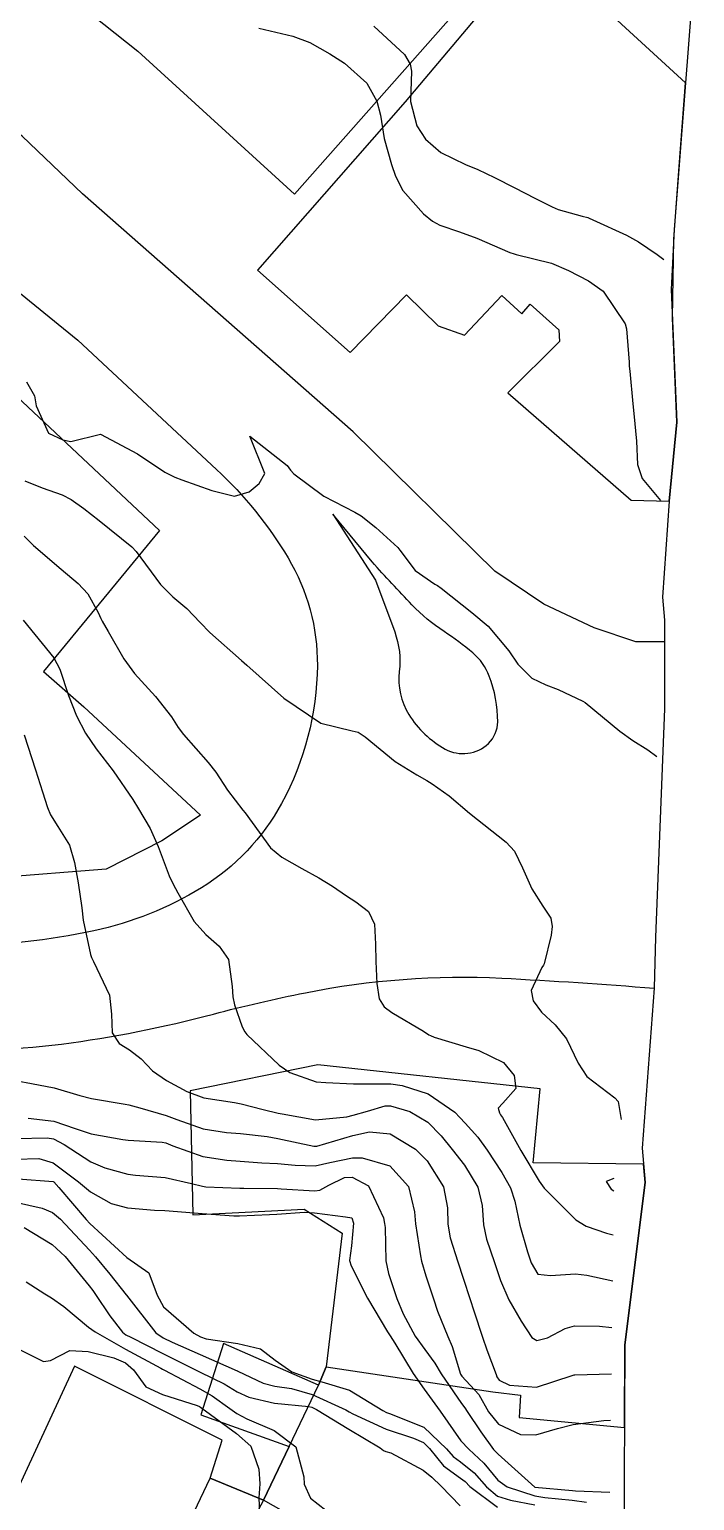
# Model space of a CAD drawing. Header units: metres. Extents: x 318500 to 325275, y 7408834 to 7428799.
# Drawn here: x 320391.8 to 320427.4, y 7413129 to 7413207.7 of the extents above; entities that cross this region are included whole.
import ezdxf

# ---------------------------------------------------------------- set-up
doc = ezdxf.new("R2010")
doc.units = ezdxf.units.M
doc.header["$MEASUREMENT"] = 0
for name, color, linetype in [('Area', 45, 'Continuous'), ('Curvas de Nivel 1m', 11, 'Continuous'), ('Curvas de Nivel 5m', 15, 'Continuous'), ('Edificações', 30, 'Continuous'), ('Vias Primárias', 230, 'Continuous')]:
    doc.layers.add(name, color=color, linetype=linetype)

msp = doc.modelspace()

# ---------------------------------------------------------------- linework, layer by layer
at = {"layer": 'Area'}
msp.add_lwpolyline([(320427.392, 7413211.036), (320426.302, 7413196.956), (320426.144, 7413193.747), (320426.448, 7413186.648), (320426.026, 7413182.423), (320425.672, 7413177.303), (320425.78, 7413176.058), (320425.79, 7413171.325), (320425.308, 7413159.108), (320425.236, 7413156.385), (320424.583, 7413147.838), (320424.741, 7413145.99), (320423.659, 7413137.318), (320423.6, 7413126.446)], dxfattribs=at)
at = {"layer": 'Curvas de Nivel 1m', "flags": 128}
for points, elevation in [([(320404.084, 7413207.721), (320405.891, 7413207.302), (320406.812, 7413206.95), (320407.877, 7413206.345), (320408.657, 7413205.848), (320409.854, 7413204.79), (320410.398, 7413203.824), (320410.58, 7413203.075), (320410.789, 7413201.82), (320411.183, 7413200.432), (320411.396, 7413199.814), (320411.778, 7413199.035), (320412.888, 7413197.793), (320413.37, 7413197.4), (320413.754, 7413197.191), (320414.814, 7413196.827), (320415.747, 7413196.486), (320417.505, 7413195.732), (320417.739, 7413195.649), (320417.84, 7413195.627), (320419.732, 7413195.149), (320420.648, 7413194.764), (320421.718, 7413194.211), (320422.496, 7413193.662), (320423.684, 7413191.907), (320423.746, 7413191.649), (320423.886, 7413189.87), (320423.9, 7413189.646), (320423.924, 7413189.378), (320424.096, 7413187.643), (320424.149, 7413187.115), (320424.289, 7413185.64), (320424.345, 7413184.397), (320424.581, 7413183.635), (320425.56, 7413182.47)], 729), ([(320410.231, 7413207.827), (320411.878, 7413206.32), (320412.176, 7413205.805), (320412.238, 7413205.43), (320412.191, 7413203.805), (320412.524, 7413202.496), (320412.991, 7413201.792), (320413.809, 7413201.072), (320415.133, 7413200.427), (320415.796, 7413200.159), (320416.678, 7413199.741), (320417.782, 7413199.188), (320418.849, 7413198.639), (320419.767, 7413198.162), (320420.1, 7413198.03), (320421.384, 7413197.676), (320421.68, 7413197.592), (320421.759, 7413197.562), (320421.954, 7413197.472), (320423.75, 7413196.646), (320424.397, 7413196.291), (320425.387, 7413195.625), (320425.74, 7413195.36)], 728), ([(320391.565, 7413183.524), (320392.481, 7413183.14), (320393.557, 7413182.775), (320394.034, 7413182.522), (320394.712, 7413182.033), (320395.541, 7413181.396), (320397.275, 7413179.994), (320397.516, 7413179.738), (320398.813, 7413177.977), (320399.483, 7413177.316), (320400.216, 7413176.694), (320400.942, 7413175.948), (320401.462, 7413175.409), (320403.155, 7413173.914), (320403.436, 7413173.665), (320405.42, 7413171.89), (320407.401, 7413170.566), (320409.078, 7413170.152), (320409.394, 7413170.079), (320409.772, 7413169.826), (320411.37, 7413168.503), (320412.526, 7413167.793), (320413.074, 7413167.5), (320413.355, 7413167.322), (320414.252, 7413166.669), (320415.34, 7413165.75), (320417.317, 7413164.197), (320417.756, 7413163.716), (320418.181, 7413162.827), (320418.69, 7413161.706), (320419.271, 7413160.766), (320419.704, 7413160.133), (320419.772, 7413159.692), (320419.717, 7413159.229), (320419.337, 7413157.698), (320419.305, 7413157.623), (320419.227, 7413157.5), (320418.649, 7413156.264), (320418.763, 7413155.704), (320419.194, 7413155.108), (320419.927, 7413154.429), (320420.532, 7413153.68), (320421.161, 7413152.373), (320421.633, 7413151.663), (320423.133, 7413150.521), (320423.304, 7413150.336), (320423.47, 7413149.36)], 731), ([(320391.527, 7413180.551), (320392.025, 7413180.065), (320393.501, 7413178.796), (320394.41, 7413178.036), (320394.926, 7413177.47), (320395.475, 7413176.475), (320395.615, 7413176.161), (320395.694, 7413176.017), (320396.01, 7413175.463), (320396.849, 7413173.999), (320397.428, 7413173.223), (320398.55, 7413171.979), (320399.399, 7413170.891), (320399.766, 7413170.336), (320400.046, 7413169.96), (320401.368, 7413168.45), (320401.774, 7413167.934), (320402.402, 7413166.976), (320403.222, 7413165.912), (320403.338, 7413165.757), (320404.699, 7413163.889), (320405.303, 7413163.395), (320406.373, 7413162.79), (320407.287, 7413162.295), (320408.017, 7413161.849), (320408.767, 7413161.329), (320409.272, 7413161.012), (320409.937, 7413160.49), (320410.263, 7413159.815), (320410.323, 7413158.734), (320410.339, 7413157.813), (320410.393, 7413156.631), (320410.51, 7413155.81), (320410.78, 7413155.39), (320411.193, 7413155.086), (320412.883, 7413154.083), (320413.181, 7413153.892), (320413.253, 7413153.852), (320413.464, 7413153.776), (320415.173, 7413153.254), (320415.854, 7413153.056), (320417.161, 7413152.42), (320417.734, 7413151.714), (320417.821, 7413151.032), (320417.128, 7413150.238), (320416.877, 7413149.971), (320416.948, 7413149.723), (320417.016, 7413149.618), (320417.117, 7413149.467), (320418.1, 7413147.71), (320419.075, 7413146.06), (320419.344, 7413145.696), (320421.045, 7413144.008), (320421.599, 7413143.662), (320422.686, 7413143.295), (320423.04, 7413143.2)], 732), ([(320391.47, 7413176.07), (320393.106, 7413174.053), (320393.431, 7413173.442), (320393.895, 7413172.043), (320394.313, 7413170.945), (320394.798, 7413170.026), (320395.377, 7413169.18), (320396.276, 7413168.006), (320397.337, 7413166.473), (320397.643, 7413165.985), (320398.264, 7413164.92), (320398.699, 7413163.969), (320399.287, 7413162.404), (320399.489, 7413161.958), (320399.735, 7413161.494), (320400.612, 7413159.946), (320401.243, 7413159.253), (320401.954, 7413158.643), (320402.46, 7413157.922), (320402.643, 7413156.484), (320402.687, 7413155.918), (320402.782, 7413155.504), (320403.184, 7413154.325), (320403.319, 7413154.045), (320403.432, 7413153.906), (320405.156, 7413152.275), (320405.74, 7413151.874), (320407.143, 7413151.386), (320407.656, 7413151.338), (320409.142, 7413151.266), (320409.688, 7413151.276), (320411.142, 7413151.268), (320411.75, 7413151.185), (320413.134, 7413150.734), (320414.558, 7413149.758), (320414.836, 7413149.473), (320415.114, 7413149.166), (320415.79, 7413148.423), (320416.29, 7413147.732), (320417.082, 7413146.528), (320417.536, 7413145.715), (320417.767, 7413145.005), (320418.035, 7413143.71), (320418.45, 7413142.281), (320418.651, 7413141.704), (320419.011, 7413141.09), (320419.674, 7413141.026), (320421.012, 7413141.121), (320421.635, 7413141.036), (320423.01, 7413140.73)], 733), ([(320391.526, 7413169.93), (320392.131, 7413168.058), (320392.508, 7413166.887), (320392.777, 7413166.048), (320392.938, 7413165.658), (320393.32, 7413165.036), (320393.942, 7413164.034), (320394.214, 7413163.113), (320394.415, 7413162.029), (320394.6, 7413160.686), (320394.677, 7413160.026), (320395.065, 7413158.188), (320395.121, 7413158.021), (320395.227, 7413157.813), (320396.084, 7413156.007), (320396.192, 7413154.998), (320396.234, 7413154.004), (320396.6, 7413153.434), (320397.161, 7413153.087), (320397.781, 7413152.606), (320398.383, 7413151.972), (320399.142, 7413151.444), (320400.217, 7413150.866), (320401.129, 7413150.525), (320402.772, 7413150.269), (320403.124, 7413150.197), (320404.3, 7413149.892), (320405.117, 7413149.713), (320405.333, 7413149.663), (320407.115, 7413149.347), (320408.789, 7413149.507), (320409.118, 7413149.59), (320409.9, 7413149.818), (320410.828, 7413150.101), (320411.124, 7413150.099), (320412.148, 7413149.79), (320413.114, 7413149.22), (320413.826, 7413148.488), (320414.424, 7413147.76), (320415.088, 7413146.918), (320415.796, 7413145.739), (320416.029, 7413144.762), (320416.089, 7413143.734), (320416.265, 7413142.964), (320416.683, 7413141.725), (320417.006, 7413140.759), (320417.454, 7413139.715), (320418.108, 7413138.574), (320418.685, 7413137.703), (320418.958, 7413137.547), (320419.517, 7413137.692), (320420.462, 7413138.183), (320420.97, 7413138.33), (320422.301, 7413138.319), (320422.97, 7413138.24)], 734), ([(320391.741, 7413149.43), (320393.109, 7413149.278), (320394.247, 7413148.884), (320395.099, 7413148.593), (320396.799, 7413148.29), (320397.094, 7413148.258), (320398.898, 7413148.158), (320399.092, 7413148.111), (320399.482, 7413147.956), (320401.085, 7413147.394), (320402.356, 7413147.194), (320403.082, 7413147.144), (320404.244, 7413147.055), (320405.081, 7413147.006), (320406.029, 7413146.922), (320407.085, 7413146.893), (320407.871, 7413147.065), (320409.092, 7413147.31), (320409.607, 7413147.308), (320411.086, 7413146.887), (320412.081, 7413145.79), (320412.401, 7413144.435), (320412.463, 7413143.786), (320412.725, 7413142.081), (320412.782, 7413141.782), (320413.008, 7413141.004), (320413.42, 7413139.774), (320413.636, 7413139.114), (320414.196, 7413137.761), (320414.427, 7413137.23), (320414.874, 7413135.751), (320414.938, 7413135.643), (320415.846, 7413134.658), (320416.371, 7413133.728), (320416.9, 7413133.068), (320418.072, 7413132.529), (320418.892, 7413132.51), (320420.05, 7413132.836), (320420.901, 7413133.059), (320422.532, 7413133.273), (320422.9, 7413133.29)], 736), ([(320391.094, 7413148.356), (320392.757, 7413148.383), (320393.094, 7413148.33), (320393.659, 7413148.034), (320395.081, 7413147.099), (320395.844, 7413146.775), (320397.075, 7413146.442), (320397.477, 7413146.387), (320399.073, 7413146.259), (320400.466, 7413145.946), (320401.068, 7413145.792), (320401.234, 7413145.771), (320403.067, 7413145.698), (320403.281, 7413145.693), (320405.067, 7413145.671), (320405.279, 7413145.666), (320407.065, 7413145.554), (320407.338, 7413145.584), (320407.82, 7413145.849), (320408.652, 7413146.261), (320409.077, 7413146.288), (320409.947, 7413145.817), (320410.74, 7413144.109), (320410.806, 7413143.804), (320410.828, 7413143.593), (320410.874, 7413141.802), (320411.01, 7413141.138), (320411.46, 7413139.795), (320411.794, 7413138.975), (320412.44, 7413137.785), (320412.953, 7413137.074), (320413.501, 7413136.328), (320413.835, 7413135.767), (320414.917, 7413134.187), (320415.105, 7413133.939), (320415.232, 7413133.745), (320415.959, 7413132.669), (320416.64, 7413131.724), (320416.754, 7413131.597), (320416.878, 7413131.471), (320418.846, 7413129.7), (320420.858, 7413129.521), (320421.019, 7413129.507), (320422.86, 7413129.44)], 737), ([(320391.082, 7413147.252), (320392.311, 7413147.28), (320393.08, 7413147.056), (320394.423, 7413146.026), (320395.062, 7413145.494), (320396.181, 7413144.875), (320397.05, 7413144.634), (320398.491, 7413144.526), (320399.048, 7413144.507), (320400.609, 7413144.382), (320401.046, 7413144.336), (320402.737, 7413144.222), (320403.045, 7413144.219), (320404.654, 7413144.278), (320405.046, 7413144.3), (320406.512, 7413144.402), (320407.048, 7413144.367), (320408.714, 7413144.166), (320409.044, 7413144.104), (320409.147, 7413143.828), (320409.028, 7413142.607), (320408.929, 7413141.831), (320409.016, 7413141.544), (320409.899, 7413139.816), (320410.963, 7413138.016), (320411.102, 7413137.799), (320411.346, 7413137.406), (320412.326, 7413135.786), (320412.928, 7413134.951), (320413.784, 7413133.767), (320414.886, 7413132.18), (320415.307, 7413131.744), (320416.122, 7413130.981), (320416.864, 7413130.084), (320417.363, 7413129.715), (320418.853, 7413129.244), (320419.384, 7413129.16), (320420.85, 7413129.007), (320421.601, 7413128.906)], 738), ([(320391.2, 7413146.197), (320393.07, 7413146.059), (320393.108, 7413146.04), (320393.377, 7413145.725), (320394.831, 7413144.022), (320395.037, 7413143.804), (320397.01, 7413141.99), (320398.196, 7413141.166), (320398.64, 7413139.965), (320398.981, 7413139.341), (320400.594, 7413137.944), (320400.957, 7413137.74), (320401.252, 7413137.64), (320402.952, 7413137.384), (320404.158, 7413137.102), (320404.946, 7413136.496), (320405.837, 7413135.871), (320406.934, 7413135.474), (320407.44, 7413135.345), (320408.926, 7413134.9), (320410.713, 7413133.803), (320410.908, 7413133.693), (320411.06, 7413133.646), (320412.897, 7413132.913), (320414.113, 7413131.762), (320414.472, 7413131.352), (320414.873, 7413131.053), (320415.606, 7413130.477), (320416.251, 7413129.729), (320416.853, 7413129.231), (320417.548, 7413129.015), (320418.846, 7413128.762)], 739), ([(320423.08, 7413146.21), (320422.664, 7413146.058), (320422.923, 7413145.642), (320423.07, 7413145.55)], 731), ([(320391.514, 7413143.582), (320393.02, 7413142.689), (320393.72, 7413142.033), (320394.994, 7413140.466), (320395.189, 7413140.214), (320395.338, 7413140.015), (320396.113, 7413138.863), (320396.774, 7413137.993), (320396.958, 7413137.858), (320397.221, 7413137.721), (320398.943, 7413136.853), (320400.752, 7413135.942), (320400.929, 7413135.857), (320402.227, 7413135.224), (320402.919, 7413134.806), (320403.533, 7413134.514), (320404.915, 7413134.2), (320406.75, 7413134.024), (320406.912, 7413133.985), (320407.166, 7413133.856), (320408.895, 7413132.815), (320410.565, 7413131.805), (320410.748, 7413131.671), (320410.878, 7413131.613), (320411.134, 7413131.541), (320412.868, 7413130.623), (320413.337, 7413130.245), (320413.84, 7413129.765), (320414.844, 7413128.705)], 741), ([(320391.62, 7413140.685), (320392.628, 7413140.045), (320392.987, 7413139.833), (320393.642, 7413139.372), (320394.964, 7413138.264), (320395.32, 7413138.015), (320396.947, 7413137.091), (320398.829, 7413136.064), (320398.931, 7413136.01), (320399.029, 7413135.959), (320400.92, 7413134.96), (320401.575, 7413134.589), (320402.523, 7413133.916), (320402.906, 7413133.646), (320403.436, 7413133.368), (320404.893, 7413132.733), (320406.048, 7413131.868), (320406.478, 7413130.25), (320406.509, 7413129.863), (320406.849, 7413129.118), (320408.48, 7413127.835)], 742), ([(320390.947, 7413137.231), (320392.55, 7413136.432), (320392.937, 7413136.484), (320393.966, 7413137.008), (320394.944, 7413136.961), (320396.324, 7413136.614), (320396.936, 7413136.357), (320397.378, 7413135.983), (320398.022, 7413135.075), (320398.917, 7413134.663), (320400.776, 7413134.077), (320400.911, 7413134.015), (320400.959, 7413133.988), (320401.028, 7413133.938), (320402.89, 7413132.575), (320403.654, 7413131.898), (320404.08, 7413130.673), (320404.128, 7413129.891), (320404.085, 7413129.134), (320404.13, 7413127.89)], 743)]:
    msp.add_lwpolyline(points, dxfattribs=dict(at, elevation=elevation))
at = {"layer": 'Curvas de Nivel 5m', "flags": 128}
for points, elevation in [([(320391.637, 7413188.819), (320392.071, 7413188.066), (320392.163, 7413187.523), (320392.82, 7413186.058), (320393.595, 7413185.706), (320394.016, 7413185.622), (320395.6, 7413186.02), (320397.585, 7413184.966), (320399.054, 7413183.975), (320399.576, 7413183.715), (320399.961, 7413183.578), (320401.566, 7413182.998), (320402.781, 7413182.703), (320403.565, 7413182.931), (320404.095, 7413183.381), (320404.394, 7413183.902), (320403.6, 7413185.91), (320405.585, 7413184.341), (320405.778, 7413184.084), (320405.945, 7413183.885), (320407.563, 7413182.696), (320409.211, 7413181.835), (320409.547, 7413181.651), (320410.338, 7413181.022), (320411.522, 7413179.946), (320411.623, 7413179.808), (320412.437, 7413178.723), (320413.502, 7413177.994), (320413.637, 7413177.914), (320413.834, 7413177.775), (320415.481, 7413176.485), (320416.345, 7413175.741), (320417.451, 7413174.43), (320417.94, 7413173.722), (320418.679, 7413172.958), (320419.429, 7413172.6), (320420.095, 7413172.358), (320421.421, 7413171.74), (320421.535, 7413171.669), (320423.397, 7413170.135), (320424.084, 7413169.64), (320424.883, 7413169.128), (320425.38, 7413168.78)], 730), ([(320391.14, 7413151.429), (320391.905, 7413151.292), (320393.135, 7413151.064), (320394.507, 7413150.649), (320395.127, 7413150.485), (320396.922, 7413150.194), (320397.122, 7413150.149), (320397.701, 7413149.981), (320399.114, 7413149.587), (320399.692, 7413149.374), (320401.104, 7413148.874), (320402.349, 7413148.673), (320403.101, 7413148.619), (320404.529, 7413148.458), (320405.097, 7413148.357), (320407.02, 7413147.942), (320407.101, 7413147.932), (320407.184, 7413147.942), (320409.107, 7413148.513), (320410.006, 7413148.714), (320411.108, 7413148.595), (320412.454, 7413147.786), (320413.091, 7413147.157), (320413.961, 7413145.767), (320414.174, 7413144.643), (320414.188, 7413143.763), (320414.317, 7413143.044), (320414.72, 7413141.754), (320415.007, 7413140.885), (320415.385, 7413139.744), (320415.583, 7413139.139), (320416.052, 7413137.734), (320416.279, 7413137.056), (320416.769, 7413135.723), (320416.817, 7413135.601), (320416.936, 7413135.42), (320417.483, 7413135.163), (320418.93, 7413135.055), (320420.843, 7413135.671), (320420.94, 7413135.714), (320420.992, 7413135.721), (320422.94, 7413135.76)], 735), ([(320391.053, 7413144.943), (320392.477, 7413144.62), (320393.045, 7413144.392), (320393.466, 7413144.036), (320395.015, 7413142.372), (320395.343, 7413142.015), (320396.098, 7413141.101), (320396.974, 7413139.99), (320396.99, 7413139.964), (320398.574, 7413137.966), (320398.956, 7413137.698), (320399.442, 7413137.466), (320400.943, 7413136.792), (320402.913, 7413135.927), (320402.93, 7413135.924), (320402.957, 7413135.91), (320404.315, 7413135.273), (320404.928, 7413135.106), (320405.816, 7413134.981), (320406.922, 7413134.666), (320408.733, 7413133.833), (320408.909, 7413133.738), (320409.106, 7413133.629), (320410.895, 7413132.8), (320412.344, 7413132.33), (320412.885, 7413132.102), (320413.206, 7413131.775), (320413.956, 7413130.849), (320414.864, 7413130.194), (320415.117, 7413130.001), (320415.368, 7413129.742), (320416.844, 7413128.63)], 740)]:
    msp.add_lwpolyline(points, dxfattribs=dict(at, elevation=elevation))
at = {"layer": 'Edificações'}
for points in [[(320393.276, 7413209.953), (320397.602, 7413206.486), (320405.993, 7413198.854), (320417.509, 7413211.879)], [(320418.242, 7413211.312), (320411.907, 7413203.792), (320404.003, 7413194.789), (320408.955, 7413190.371), (320411.98, 7413193.467), (320413.681, 7413191.806), (320415.08, 7413191.315), (320417.084, 7413193.429), (320418.142, 7413192.448), (320418.593, 7413192.958), (320420.134, 7413191.584), (320420.157, 7413190.962), (320417.406, 7413188.215), (320424.002, 7413182.489), (320426.026, 7413182.423), (320426.448, 7413186.648), (320426.209, 7413192.241), (320426.277, 7413196.434), (320426.564, 7413200.334), (320426.909, 7413204.794), (320420.047, 7413211.101)], [(320412.312, 7413124.478), (320404.335, 7413129.006), (320407.266, 7413135.154), (320407.687, 7413136.14), (320416.598, 7413134.805), (320418.072, 7413134.633), (320418.004, 7413133.435), (320423.635, 7413132.887), (320423.659, 7413137.318), (320424.741, 7413145.99), (320424.657, 7413146.98), (320418.753, 7413147.05), (320419.132, 7413151.009), (320407.236, 7413152.284), (320400.404, 7413150.903), (320400.542, 7413144.26), (320406.504, 7413144.57), (320408.537, 7413143.296), (320407.687, 7413136.14), (320407.266, 7413135.154), (320402.194, 7413137.393), (320400.979, 7413133.575), (320405.704, 7413131.878), (320404.335, 7413129.006), (320401.465, 7413130.184), (320402.123, 7413132.226), (320394.223, 7413136.171), (320388.814, 7413124.534)], [(320396.167, 7413119.017), (320401.465, 7413130.184), (320404.335, 7413129.006), (320398.141, 7413117.392)]]:
    msp.add_lwpolyline(points, dxfattribs=at)
msp.add_lwpolyline([(320375.193, 7413160.168), (320375.79, 7413171.927), (320366.365, 7413180.177), (320368.894, 7413183.255), (320378.506, 7413175.584), (320386.93, 7413184.181), (320377.134, 7413192.128), (320380.398, 7413196.922), (320390.838, 7413188.287), (320398.76, 7413180.86), (320392.549, 7413173.319), (320394.711, 7413171.436), (320400.963, 7413165.642), (320398.89, 7413164.259), (320395.901, 7413162.743), (320390.014, 7413162.284), (320382.322, 7413162.882), (320382.138, 7413159.621)], close=True, dxfattribs=at)
at = {"layer": 'Vias Primárias'}
for points in [[(320425.782, 7413174.902), (320424.257, 7413174.902), (320422.015, 7413175.658), (320419.33, 7413176.92), (320416.709, 7413178.687), (320409.121, 7413186.131), (320394.634, 7413198.864), (320391.418, 7413201.955), (320385.106, 7413206.683), (320378.336, 7413211.11), (320372.83, 7413214.524), (320365.654, 7413218.591), (320354.905, 7413223.484), (320345.938, 7413227.153), (320338.248, 7413229.547), (320327.853, 7413231.792, 0.01932)], [(320322.475, 7413226.01), (320333.969, 7413223.65), (320340.88, 7413221.536), (320348.287, 7413219.048), (320354.656, 7413216.489), (320363.212, 7413212.503), (320374.174, 7413206.426), (320383.377, 7413199.719), (320386.22, 7413197.664), (320394.394, 7413191.031), (320401.81, 7413184.128, -0.07043), (320405.643, 7413179.395, -0.138019), (320407.208, 7413173.643, -0.123406), (320405.292, 7413166.269, -0.130713), (320401.007, 7413161.758, -0.085595), (320395.257, 7413159.458, -0.049171), (320387.843, 7413158.63), (320369.097, 7413160.578), (320351.715, 7413162.277), (320330.117, 7413164.388)], [(320422.4, 7413093.881), (320416.094, 7413098.118), (320410.343, 7413102.009), (320399.633, 7413108.313), (320390.419, 7413113.077), (320371.936, 7413121.517), (320351.74, 7413129.598), (320325.176, 7413139.858), (320319.175, 7413142.494, -0.191366), (320315.14, 7413146.581, -0.175584), (320314.778, 7413153.402, -0.137918), (320317.162, 7413157.132, -0.197704), (320323.784, 7413159.458), (320349.449, 7413156.926), (320370.679, 7413154.598), (320385.294, 7413153.245, 0.055617), (320393.52, 7413153.4, 0.032379), (320401.643, 7413155.002, -0.015509), (320406.568, 7413156.147, -0.061942), (320417.071, 7413156.923, -0.007863), (320425.236, 7413156.385, -0.473522)]]:
    msp.add_lwpolyline(points, format="xyb", dxfattribs=at)
msp.add_lwpolyline([(320408.031, 7413181.736), (320410.323, 7413178.2), (320411.347, 7413175.436, -0.119999), (320411.593, 7413173.326, 0.172089), (320412.105, 7413171.016, 0.127809), (320414.049, 7413169.176, 0.327475), (320416.366, 7413169.478, 0.204199), (320416.858, 7413170.623, 0.092431), (320416.407, 7413173.076, 0.127587), (320415.525, 7413174.312, 0.02825), (320413.99, 7413175.457, -0.054966), (320412.271, 7413176.887, -0.00942), (320410.142, 7413179.182)], format="xyb", close=True, dxfattribs=at)

doc.saveas('drawing.dxf')
